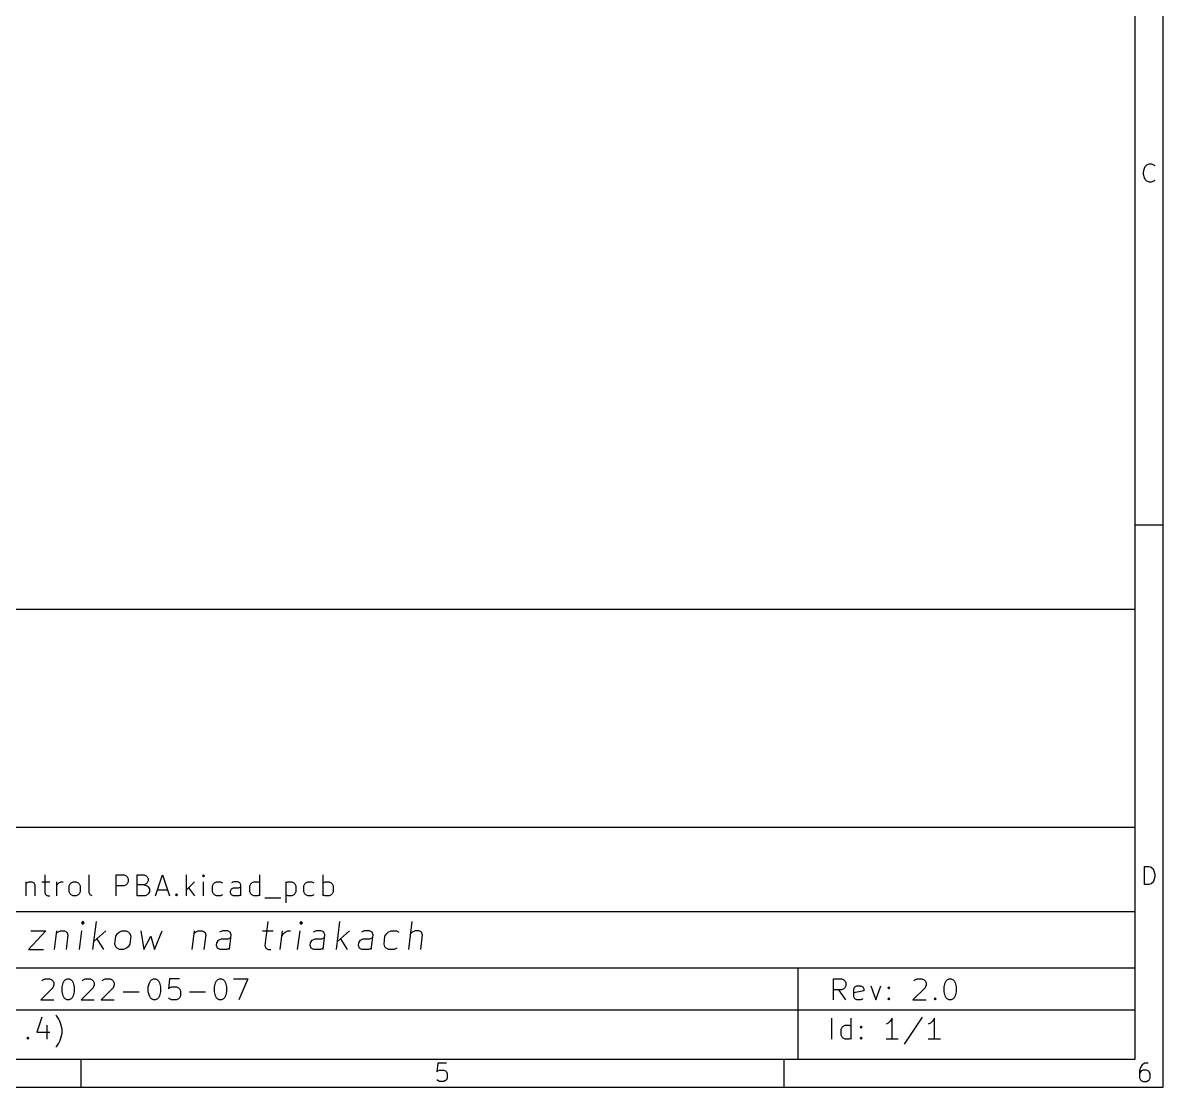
# Model space of a CAD drawing. Extents: x 10 to 287, y -200 to -10.
# Drawn here: x 205.9 to 287, y -200 to -124.2 of the extents above; entities that cross this region are included whole.
import ezdxf

# ---------------------------------------------------------------- set-up
doc = ezdxf.new("R2010")
doc.units = 0
doc.layers.add('BLACK', color=7, linetype='CONTINUOUS')

msp = doc.modelspace()

# ---------------------------------------------------------------- linework, layer by layer
at = {"layer": 'BLACK', "linetype": 'CONTINUOUS'}
for p, q in [((287.002, -200.007), (287.002, -10)), ((285.002, -198.007), (285.002, -12)), ((285.6, -134.845), (285.662, -134.598)), ((285.662, -134.598), (285.724, -134.474)), ((285.724, -134.474), (285.847, -134.35)), ((285.847, -134.35), (286.033, -134.288)), ((286.033, -134.288), (286.157, -134.288)), ((286.157, -134.288), (286.343, -134.35)), ((286.343, -134.35), (286.405, -134.412)), ((285.6, -135.031), (285.6, -134.845)), ((285.662, -135.279), (285.6, -135.031)), ((285.724, -135.402), (285.662, -135.279)), ((285.847, -135.526), (285.724, -135.402)), ((286.405, -135.464), (286.343, -135.526)), ((286.033, -135.588), (285.847, -135.526)), ((286.157, -135.588), (286.033, -135.588)), ((286.343, -135.526), (286.157, -135.588)), ((287.002, -160), (285.002, -160)), ((285.002, -166.007), (177.002, -166.007)), ((285.002, -198.007), (285.002, -166.007)), ((177.002, -181.507), (285.002, -181.507)), ((207.434, -184.886), (207.434, -186.171)), ((210.577, -186.171), (210.577, -184.886)), ((212.506, -186.386), (212.506, -184.886)), ((212.506, -184.886), (213.077, -184.886)), ((213.077, -184.886), (213.22, -184.957)), ((213.22, -184.957), (213.291, -185.029)), ((214.006, -186.386), (214.006, -184.886)), ((214.006, -184.886), (214.506, -184.886)), ((214.506, -184.886), (214.649, -184.957)), ((214.649, -184.957), (214.72, -185.029)), ((215.291, -186.386), (215.791, -184.886)), ((215.791, -184.886), (216.291, -186.386)), ((217.506, -186.386), (217.506, -184.886)), ((218.72, -184.886), (218.649, -184.957)), ((218.649, -184.957), (218.72, -185.029)), ((218.791, -184.957), (218.72, -184.886)), ((218.72, -184.886), (218.72, -185.029)), ((218.72, -185.029), (218.791, -184.957)), ((222.72, -186.386), (222.72, -184.886)), ((227.22, -186.386), (227.22, -184.886)), ((285.662, -185.588), (285.662, -184.288)), ((285.662, -184.288), (285.971, -184.288)), ((285.971, -184.288), (286.157, -184.35)), ((286.157, -184.35), (286.281, -184.474)), ((286.281, -184.474), (286.343, -184.598)), ((286.343, -184.598), (286.405, -184.845)), ((286.405, -184.845), (286.405, -185.031)), ((206.077, -185.386), (206.077, -186.386)), ((206.077, -185.529), (206.149, -185.457)), ((206.149, -185.457), (206.291, -185.386)), ((206.291, -185.386), (206.506, -185.386)), ((206.506, -185.386), (206.649, -185.457)), ((206.649, -185.457), (206.72, -185.6)), ((206.72, -185.6), (206.72, -186.386)), ((207.22, -185.386), (207.791, -185.386)), ((208.291, -186.386), (208.291, -185.386)), ((208.291, -185.671), (208.363, -185.529)), ((208.363, -185.529), (208.434, -185.457)), ((208.434, -185.457), (208.577, -185.386)), ((208.577, -185.386), (208.72, -185.386)), ((209.149, -185.671), (209.22, -185.529)), ((209.149, -186.1), (209.149, -185.671)), ((209.22, -185.529), (209.291, -185.457)), ((209.291, -185.457), (209.434, -185.386)), ((209.434, -185.386), (209.649, -185.386)), ((209.649, -185.386), (209.791, -185.457)), ((209.791, -185.457), (209.863, -185.529)), ((209.863, -185.529), (209.934, -185.671)), ((209.934, -185.671), (209.934, -186.1)), ((213.077, -185.671), (212.506, -185.671)), ((213.22, -185.6), (213.077, -185.671)), ((213.291, -185.529), (213.22, -185.6)), ((213.291, -185.029), (213.363, -185.171)), ((213.363, -185.386), (213.291, -185.529)), ((213.363, -185.171), (213.363, -185.386)), ((214.506, -185.6), (214.006, -185.6)), ((214.649, -185.529), (214.506, -185.6)), ((214.506, -185.6), (214.72, -185.671)), ((214.72, -185.457), (214.649, -185.529)), ((214.72, -185.029), (214.791, -185.171)), ((214.791, -185.314), (214.72, -185.457)), ((214.72, -185.671), (214.791, -185.743)), ((214.791, -185.171), (214.791, -185.314)), ((214.791, -185.743), (214.863, -185.886)), ((218.077, -185.386), (217.506, -185.957)), ((217.649, -185.814), (218.077, -186.386)), ((218.72, -186.386), (218.72, -185.386)), ((219.363, -185.671), (219.434, -185.529)), ((219.363, -186.1), (219.363, -185.671)), ((219.434, -185.529), (219.506, -185.457)), ((219.506, -185.457), (219.649, -185.386)), ((219.649, -185.386), (219.934, -185.386)), ((219.934, -185.386), (220.077, -185.457)), ((220.863, -185.386), (220.72, -185.457)), ((220.72, -185.886), (220.863, -185.814)), ((221.149, -185.386), (220.863, -185.386)), ((220.863, -185.814), (221.22, -185.814)), ((221.291, -185.457), (221.149, -185.386)), ((221.22, -185.814), (221.363, -185.743)), ((221.363, -185.6), (221.291, -185.457)), ((221.363, -186.386), (221.363, -185.6)), ((222.006, -185.671), (222.077, -185.529)), ((222.006, -186.1), (222.006, -185.671)), ((222.077, -185.529), (222.149, -185.457)), ((222.149, -185.457), (222.291, -185.386)), ((222.291, -185.386), (222.577, -185.386)), ((222.577, -185.386), (222.72, -185.457)), ((224.577, -185.386), (224.577, -186.886)), ((224.577, -185.457), (224.72, -185.386)), ((224.72, -185.386), (225.006, -185.386)), ((225.006, -185.386), (225.149, -185.457)), ((225.149, -185.457), (225.22, -185.529)), ((225.22, -185.529), (225.291, -185.671)), ((225.291, -185.671), (225.291, -186.1)), ((225.863, -185.671), (225.934, -185.529)), ((225.863, -186.1), (225.863, -185.671)), ((225.934, -185.529), (226.006, -185.457)), ((226.006, -185.457), (226.149, -185.386)), ((226.149, -185.386), (226.434, -185.386)), ((226.434, -185.386), (226.577, -185.457)), ((227.22, -185.457), (227.363, -185.386)), ((227.363, -185.386), (227.649, -185.386)), ((227.649, -185.386), (227.791, -185.457)), ((227.791, -185.457), (227.863, -185.529)), ((227.863, -185.529), (227.934, -185.671)), ((227.934, -185.671), (227.934, -186.1)), ((285.971, -185.588), (285.662, -185.588)), ((286.157, -185.526), (285.971, -185.588)), ((286.281, -185.402), (286.157, -185.526)), ((286.343, -185.279), (286.281, -185.402)), ((286.405, -185.031), (286.343, -185.279)), ((207.434, -186.171), (207.506, -186.314)), ((207.506, -186.314), (207.649, -186.386)), ((207.649, -186.386), (207.791, -186.386)), ((209.22, -186.243), (209.149, -186.1)), ((209.291, -186.314), (209.22, -186.243)), ((209.434, -186.386), (209.291, -186.314)), ((209.649, -186.386), (209.434, -186.386)), ((209.791, -186.314), (209.649, -186.386)), ((209.863, -186.243), (209.791, -186.314)), ((209.934, -186.1), (209.863, -186.243)), ((210.649, -186.314), (210.577, -186.171)), ((210.791, -186.386), (210.649, -186.314)), ((214.577, -186.386), (214.006, -186.386)), ((214.72, -186.314), (214.577, -186.386)), ((214.791, -186.243), (214.72, -186.314)), ((214.863, -186.1), (214.791, -186.243)), ((214.863, -185.886), (214.863, -186.1)), ((215.434, -185.957), (216.149, -185.957)), ((216.72, -186.314), (216.791, -186.243)), ((216.791, -186.386), (216.72, -186.314)), ((216.791, -186.243), (216.863, -186.314)), ((216.791, -186.243), (216.791, -186.386)), ((216.863, -186.314), (216.791, -186.386)), ((219.434, -186.243), (219.363, -186.1)), ((219.506, -186.314), (219.434, -186.243)), ((219.649, -186.386), (219.506, -186.314)), ((219.934, -186.386), (219.649, -186.386)), ((220.077, -186.314), (219.934, -186.386)), ((220.649, -186.029), (220.72, -185.886)), ((220.649, -186.171), (220.649, -186.029)), ((220.72, -186.314), (220.649, -186.171)), ((220.863, -186.386), (220.72, -186.314)), ((221.22, -186.386), (220.863, -186.386)), ((221.363, -186.314), (221.22, -186.386)), ((222.077, -186.243), (222.006, -186.1)), ((222.149, -186.314), (222.077, -186.243)), ((222.291, -186.386), (222.149, -186.314)), ((222.577, -186.386), (222.291, -186.386)), ((222.72, -186.314), (222.577, -186.386)), ((223.077, -186.529), (224.22, -186.529)), ((224.72, -186.386), (224.577, -186.314)), ((225.006, -186.386), (224.72, -186.386)), ((225.149, -186.314), (225.006, -186.386)), ((225.22, -186.243), (225.149, -186.314)), ((225.291, -186.1), (225.22, -186.243)), ((225.934, -186.243), (225.863, -186.1)), ((226.006, -186.314), (225.934, -186.243)), ((226.149, -186.386), (226.006, -186.314)), ((226.434, -186.386), (226.149, -186.386)), ((226.577, -186.314), (226.434, -186.386)), ((227.363, -186.386), (227.22, -186.314)), ((227.649, -186.386), (227.363, -186.386)), ((227.791, -186.314), (227.649, -186.386)), ((227.863, -186.243), (227.791, -186.314)), ((227.934, -186.1), (227.863, -186.243)), ((177.002, -187.507), (285.002, -187.507)), ((210.143, -188.212), (210.036, -188.307)), ((210.143, -188.212), (210.119, -188.402)), ((210.226, -188.307), (210.143, -188.212)), ((210.846, -190.212), (211.096, -188.212)), ((223.286, -188.212), (223.072, -189.926)), ((225.667, -188.212), (225.56, -188.307)), ((225.667, -188.212), (225.643, -188.402)), ((225.75, -188.307), (225.667, -188.212)), ((228.179, -190.212), (228.429, -188.212)), ((233.322, -190.212), (233.572, -188.212)), ((207.488, -188.879), (206.274, -190.212)), ((206.441, -188.879), (207.488, -188.879)), ((208.25, -188.879), (208.084, -190.212)), ((208.226, -189.069), (208.334, -188.974)), ((208.334, -188.974), (208.536, -188.879)), ((208.536, -188.879), (208.822, -188.879)), ((208.822, -188.879), (209, -188.974)), ((209, -188.974), (209.072, -189.164)), ((209.893, -190.212), (210.06, -188.879)), ((210.036, -188.307), (210.119, -188.402)), ((210.119, -188.402), (210.226, -188.307)), ((211.774, -188.879), (210.917, -189.641)), ((212.607, -189.069), (212.715, -188.974)), ((212.715, -188.974), (212.917, -188.879)), ((212.917, -188.879), (213.203, -188.879)), ((213.203, -188.879), (213.381, -188.974)), ((213.381, -188.974), (213.465, -189.069)), ((214.25, -188.879), (214.465, -190.212)), ((215.226, -190.212), (215.774, -188.879)), ((218.06, -188.879), (217.893, -190.212)), ((218.036, -189.069), (218.143, -188.974)), ((218.143, -188.974), (218.346, -188.879)), ((218.346, -188.879), (218.631, -188.879)), ((218.631, -188.879), (218.81, -188.974)), ((218.81, -188.974), (218.881, -189.164)), ((220.06, -188.879), (219.857, -188.974)), ((220.441, -188.879), (220.06, -188.879)), ((220.619, -188.974), (220.441, -188.879)), ((220.691, -189.164), (220.619, -188.974)), ((222.917, -188.879), (223.679, -188.879)), ((224.179, -190.212), (224.346, -188.879)), ((224.417, -189.069), (224.524, -188.974)), ((224.524, -188.974), (224.726, -188.879)), ((224.726, -188.879), (224.917, -188.879)), ((225.417, -190.212), (225.584, -188.879)), ((225.56, -188.307), (225.643, -188.402)), ((225.643, -188.402), (225.75, -188.307)), ((226.726, -188.879), (226.524, -188.974)), ((227.107, -188.879), (226.726, -188.879)), ((227.286, -188.974), (227.107, -188.879)), ((227.357, -189.164), (227.286, -188.974)), ((229.107, -188.879), (228.25, -189.641)), ((230.155, -188.879), (229.953, -188.974)), ((230.536, -188.879), (230.155, -188.879)), ((230.715, -188.974), (230.536, -188.879)), ((230.786, -189.164), (230.715, -188.974)), ((231.75, -189.069), (231.857, -188.974)), ((231.857, -188.974), (232.06, -188.879)), ((232.06, -188.879), (232.441, -188.879)), ((232.441, -188.879), (232.619, -188.974)), ((233.572, -188.974), (233.465, -189.069)), ((233.774, -188.879), (233.572, -188.974)), ((234.06, -188.879), (233.774, -188.879)), ((234.238, -188.974), (234.06, -188.879)), ((234.31, -189.164), (234.238, -188.974)), ((209.072, -189.164), (208.941, -190.212)), ((211.131, -189.45), (211.607, -190.212)), ((212.417, -189.831), (212.488, -189.26)), ((212.488, -190.021), (212.417, -189.831)), ((212.488, -189.26), (212.607, -189.069)), ((213.465, -189.831), (213.346, -190.021)), ((213.465, -189.069), (213.536, -189.26)), ((213.536, -189.26), (213.465, -189.831)), ((214.465, -190.212), (214.965, -189.26)), ((214.965, -189.26), (215.226, -190.212)), ((218.881, -189.164), (218.75, -190.212)), ((219.643, -189.926), (219.667, -189.736)), ((219.667, -189.736), (219.786, -189.545)), ((219.786, -189.545), (219.988, -189.45)), ((219.988, -189.45), (220.465, -189.45)), ((220.465, -189.45), (220.667, -189.355)), ((220.56, -190.212), (220.691, -189.164)), ((224.298, -189.26), (224.417, -189.069)), ((226.31, -189.926), (226.334, -189.736)), ((226.334, -189.736), (226.453, -189.545)), ((226.453, -189.545), (226.655, -189.45)), ((226.655, -189.45), (227.131, -189.45)), ((227.131, -189.45), (227.334, -189.355)), ((227.226, -190.212), (227.357, -189.164)), ((228.465, -189.45), (228.941, -190.212)), ((229.738, -189.926), (229.762, -189.736)), ((229.762, -189.736), (229.881, -189.545)), ((229.881, -189.545), (230.084, -189.45)), ((230.084, -189.45), (230.56, -189.45)), ((230.56, -189.45), (230.762, -189.355)), ((230.655, -190.212), (230.786, -189.164)), ((231.56, -189.831), (231.631, -189.26)), ((231.631, -190.021), (231.56, -189.831)), ((231.631, -189.26), (231.75, -189.069)), ((234.179, -190.212), (234.31, -189.164)), ((206.274, -190.212), (207.322, -190.212)), ((212.572, -190.117), (212.488, -190.021)), ((212.75, -190.212), (212.572, -190.117)), ((213.036, -190.212), (212.75, -190.212)), ((213.238, -190.117), (213.036, -190.212)), ((213.346, -190.021), (213.238, -190.117)), ((219.715, -190.117), (219.643, -189.926)), ((219.893, -190.212), (219.715, -190.117)), ((220.369, -190.212), (219.893, -190.212)), ((220.572, -190.117), (220.369, -190.212)), ((223.072, -189.926), (223.143, -190.117)), ((223.143, -190.117), (223.322, -190.212)), ((223.322, -190.212), (223.512, -190.212)), ((226.381, -190.117), (226.31, -189.926)), ((226.56, -190.212), (226.381, -190.117)), ((227.036, -190.212), (226.56, -190.212)), ((227.238, -190.117), (227.036, -190.212)), ((229.81, -190.117), (229.738, -189.926)), ((229.988, -190.212), (229.81, -190.117)), ((230.465, -190.212), (229.988, -190.212)), ((230.667, -190.117), (230.465, -190.212)), ((231.715, -190.117), (231.631, -190.021)), ((231.893, -190.212), (231.715, -190.117)), ((232.274, -190.212), (231.893, -190.212)), ((232.476, -190.117), (232.274, -190.212)), ((177.002, -191.507), (285.002, -191.507)), ((207.291, -192.357), (207.434, -192.286)), ((207.434, -192.286), (207.791, -192.286)), ((207.791, -192.286), (207.934, -192.357)), ((208.863, -192.357), (209.006, -192.286)), ((209.006, -192.286), (209.149, -192.286)), ((209.149, -192.286), (209.291, -192.357)), ((210.149, -192.357), (210.291, -192.286)), ((210.291, -192.286), (210.649, -192.286)), ((210.649, -192.286), (210.791, -192.357)), ((211.577, -192.357), (211.72, -192.286)), ((211.72, -192.286), (212.077, -192.286)), ((212.077, -192.286), (212.22, -192.357)), ((215.006, -192.357), (215.149, -192.286)), ((215.149, -192.286), (215.291, -192.286)), ((215.291, -192.286), (215.434, -192.357)), ((216.291, -192.286), (216.22, -193)), ((217.006, -192.286), (216.291, -192.286)), ((219.72, -192.357), (219.863, -192.286)), ((219.863, -192.286), (220.006, -192.286)), ((220.006, -192.286), (220.149, -192.357)), ((220.863, -192.286), (221.863, -192.286)), ((221.863, -192.286), (221.22, -193.786)), ((261.002, -191.507), (261.002, -198.007)), ((263.554, -193.786), (263.554, -192.286)), ((263.554, -192.286), (264.126, -192.286)), ((264.126, -192.286), (264.269, -192.357)), ((269.34, -192.357), (269.483, -192.286)), ((269.483, -192.286), (269.84, -192.286)), ((269.84, -192.286), (269.983, -192.357)), ((271.626, -192.357), (271.769, -192.286)), ((271.769, -192.286), (271.911, -192.286)), ((271.911, -192.286), (272.054, -192.357)), ((208.006, -192.929), (207.149, -193.786)), ((207.22, -192.429), (207.291, -192.357)), ((207.934, -192.357), (208.006, -192.429)), ((208.006, -192.429), (208.077, -192.571)), ((208.077, -192.714), (208.006, -192.929)), ((208.077, -192.571), (208.077, -192.714)), ((208.649, -192.857), (208.72, -192.571)), ((208.649, -193.214), (208.649, -192.857)), ((208.72, -192.571), (208.791, -192.429)), ((208.791, -192.429), (208.863, -192.357)), ((209.291, -192.357), (209.363, -192.429)), ((209.363, -192.429), (209.434, -192.571)), ((209.434, -192.571), (209.506, -192.857)), ((209.506, -192.857), (209.506, -193.214)), ((210.863, -192.929), (210.006, -193.786)), ((210.077, -192.429), (210.149, -192.357)), ((210.791, -192.357), (210.863, -192.429)), ((210.863, -192.429), (210.934, -192.571)), ((210.934, -192.714), (210.863, -192.929)), ((210.934, -192.571), (210.934, -192.714)), ((212.291, -192.929), (211.434, -193.786)), ((211.506, -192.429), (211.577, -192.357)), ((212.22, -192.357), (212.291, -192.429)), ((212.291, -192.429), (212.363, -192.571)), ((212.363, -192.714), (212.291, -192.929)), ((212.363, -192.571), (212.363, -192.714)), ((214.791, -192.857), (214.863, -192.571)), ((214.791, -193.214), (214.791, -192.857)), ((214.863, -192.571), (214.934, -192.429)), ((214.934, -192.429), (215.006, -192.357)), ((215.434, -192.357), (215.506, -192.429)), ((215.506, -192.429), (215.577, -192.571)), ((215.577, -192.571), (215.649, -192.857)), ((215.649, -192.857), (215.649, -193.214)), ((216.22, -193), (216.291, -192.929)), ((216.291, -192.929), (216.434, -192.857)), ((216.434, -192.857), (216.791, -192.857)), ((216.791, -192.857), (216.934, -192.929)), ((216.934, -192.929), (217.006, -193)), ((217.006, -193), (217.077, -193.143)), ((219.506, -192.857), (219.577, -192.571)), ((219.506, -193.214), (219.506, -192.857)), ((219.577, -192.571), (219.649, -192.429)), ((219.649, -192.429), (219.72, -192.357)), ((220.149, -192.357), (220.22, -192.429)), ((220.22, -192.429), (220.291, -192.571)), ((220.291, -192.571), (220.363, -192.857)), ((220.363, -192.857), (220.363, -193.214)), ((264.126, -193.071), (263.554, -193.071)), ((264.411, -193.786), (263.911, -193.071)), ((264.269, -193), (264.126, -193.071)), ((264.269, -192.357), (264.34, -192.429)), ((264.34, -192.929), (264.269, -193)), ((264.34, -192.429), (264.411, -192.571)), ((264.411, -192.786), (264.34, -192.929)), ((264.411, -192.571), (264.411, -192.786)), ((264.983, -193), (265.054, -192.857)), ((264.983, -193.571), (264.983, -193)), ((265.054, -192.857), (265.197, -192.786)), ((265.197, -192.786), (265.483, -192.786)), ((265.483, -192.786), (265.626, -192.857)), ((265.626, -192.857), (265.697, -193)), ((265.697, -193), (265.697, -193.143)), ((266.197, -192.786), (266.554, -193.786)), ((266.554, -193.786), (266.911, -192.786)), ((267.411, -192.929), (267.483, -192.857)), ((267.483, -193), (267.411, -192.929)), ((267.483, -192.857), (267.554, -192.929)), ((267.483, -192.857), (267.483, -193)), ((267.554, -192.929), (267.483, -193)), ((270.054, -192.929), (269.197, -193.786)), ((269.269, -192.429), (269.34, -192.357)), ((269.983, -192.357), (270.054, -192.429)), ((270.054, -192.429), (270.126, -192.571)), ((270.126, -192.714), (270.054, -192.929)), ((270.126, -192.571), (270.126, -192.714)), ((271.411, -192.857), (271.483, -192.571)), ((271.411, -193.214), (271.411, -192.857)), ((271.483, -192.571), (271.554, -192.429)), ((271.554, -192.429), (271.626, -192.357)), ((272.054, -192.357), (272.126, -192.429)), ((272.126, -192.429), (272.197, -192.571)), ((272.197, -192.571), (272.269, -192.857)), ((272.269, -192.857), (272.269, -193.214)), ((207.149, -193.786), (208.077, -193.786)), ((208.72, -193.5), (208.649, -193.214)), ((208.791, -193.643), (208.72, -193.5)), ((208.863, -193.714), (208.791, -193.643)), ((209.006, -193.786), (208.863, -193.714)), ((209.149, -193.786), (209.006, -193.786)), ((209.291, -193.714), (209.149, -193.786)), ((209.363, -193.643), (209.291, -193.714)), ((209.434, -193.5), (209.363, -193.643)), ((209.506, -193.214), (209.434, -193.5)), ((210.006, -193.786), (210.934, -193.786)), ((211.434, -193.786), (212.363, -193.786)), ((213.006, -193.214), (214.149, -193.214)), ((214.863, -193.5), (214.791, -193.214)), ((214.934, -193.643), (214.863, -193.5)), ((215.006, -193.714), (214.934, -193.643)), ((215.149, -193.786), (215.006, -193.714)), ((215.291, -193.786), (215.149, -193.786)), ((215.434, -193.714), (215.291, -193.786)), ((215.506, -193.643), (215.434, -193.714)), ((215.577, -193.5), (215.506, -193.643)), ((215.649, -193.214), (215.577, -193.5)), ((216.291, -193.714), (216.22, -193.643)), ((216.434, -193.786), (216.291, -193.714)), ((216.791, -193.786), (216.434, -193.786)), ((216.934, -193.714), (216.791, -193.786)), ((217.006, -193.643), (216.934, -193.714)), ((217.077, -193.5), (217.006, -193.643)), ((217.077, -193.143), (217.077, -193.5)), ((217.72, -193.214), (218.863, -193.214)), ((219.577, -193.5), (219.506, -193.214)), ((219.649, -193.643), (219.577, -193.5)), ((219.72, -193.714), (219.649, -193.643)), ((219.863, -193.786), (219.72, -193.714)), ((220.006, -193.786), (219.863, -193.786)), ((220.149, -193.714), (220.006, -193.786)), ((220.22, -193.643), (220.149, -193.714)), ((220.291, -193.5), (220.22, -193.643)), ((220.363, -193.214), (220.291, -193.5)), ((265.697, -193.143), (264.983, -193.286)), ((265.054, -193.714), (264.983, -193.571)), ((265.197, -193.786), (265.054, -193.714)), ((265.483, -193.786), (265.197, -193.786)), ((265.626, -193.714), (265.483, -193.786)), ((267.411, -193.714), (267.483, -193.643)), ((267.483, -193.786), (267.411, -193.714)), ((267.483, -193.643), (267.554, -193.714)), ((267.483, -193.643), (267.483, -193.786)), ((267.554, -193.714), (267.483, -193.786)), ((269.197, -193.786), (270.126, -193.786)), ((270.697, -193.714), (270.769, -193.643)), ((270.769, -193.786), (270.697, -193.714)), ((270.769, -193.643), (270.84, -193.714)), ((270.769, -193.643), (270.769, -193.786)), ((270.84, -193.714), (270.769, -193.786)), ((271.483, -193.5), (271.411, -193.214)), ((271.554, -193.643), (271.483, -193.5)), ((271.626, -193.714), (271.554, -193.643)), ((271.769, -193.786), (271.626, -193.714)), ((271.911, -193.786), (271.769, -193.786)), ((272.054, -193.714), (271.911, -193.786)), ((272.126, -193.643), (272.054, -193.714)), ((272.197, -193.5), (272.126, -193.643)), ((272.269, -193.214), (272.197, -193.5)), ((177.002, -194.507), (285.002, -194.507)), ((207.22, -195.014), (206.863, -196.086)), ((208.291, -194.943), (208.22, -194.871)), ((208.434, -195.157), (208.291, -194.943)), ((208.506, -195.3), (208.434, -195.157)), ((208.577, -195.514), (208.506, -195.3)), ((208.649, -195.871), (208.577, -195.514)), ((263.434, -196.586), (263.434, -195.086)), ((264.791, -196.586), (264.791, -195.086)), ((267.434, -195.443), (267.291, -195.514)), ((267.577, -195.3), (267.434, -195.443)), ((267.72, -195.086), (267.577, -195.3)), ((267.72, -196.586), (267.72, -195.086)), ((269.863, -195.014), (268.577, -196.943)), ((270.434, -195.443), (270.291, -195.514)), ((270.577, -195.3), (270.434, -195.443)), ((270.72, -195.086), (270.577, -195.3)), ((270.72, -196.586), (270.72, -195.086)), ((206.863, -196.086), (207.791, -196.086)), ((207.577, -195.586), (207.577, -196.586)), ((208.577, -196.514), (208.649, -196.157)), ((208.649, -196.157), (208.649, -195.871)), ((264.077, -195.871), (264.149, -195.729)), ((264.077, -196.3), (264.077, -195.871)), ((264.149, -196.443), (264.077, -196.3)), ((264.149, -195.729), (264.22, -195.657)), ((264.22, -195.657), (264.363, -195.586)), ((264.363, -195.586), (264.649, -195.586)), ((264.649, -195.586), (264.791, -195.657)), ((265.434, -195.729), (265.506, -195.657)), ((265.506, -195.8), (265.434, -195.729)), ((265.506, -195.657), (265.577, -195.729)), ((265.506, -195.657), (265.506, -195.8)), ((265.577, -195.729), (265.506, -195.8)), ((206.149, -196.514), (206.22, -196.443)), ((206.22, -196.586), (206.149, -196.514)), ((206.22, -196.443), (206.291, -196.514)), ((206.22, -196.443), (206.22, -196.586)), ((206.291, -196.514), (206.22, -196.586)), ((208.22, -197.157), (208.291, -197.086)), ((208.291, -197.086), (208.434, -196.871)), ((208.434, -196.871), (208.506, -196.729)), ((208.506, -196.729), (208.577, -196.514)), ((264.22, -196.514), (264.149, -196.443)), ((264.363, -196.586), (264.22, -196.514)), ((264.649, -196.586), (264.363, -196.586)), ((264.791, -196.514), (264.649, -196.586)), ((265.434, -196.514), (265.506, -196.443)), ((265.506, -196.586), (265.434, -196.514)), ((265.506, -196.443), (265.577, -196.514)), ((265.506, -196.443), (265.506, -196.586)), ((265.577, -196.514), (265.506, -196.586)), ((268.149, -196.586), (267.291, -196.586)), ((271.149, -196.586), (270.291, -196.586)), ((12, -198.007), (285.002, -198.007)), ((177.002, -198.007), (285.002, -198.007)), ((210, -198.007), (210, -200.007)), ((235.385, -198.295), (235.323, -198.914)), ((236.004, -198.295), (235.385, -198.295)), ((235.385, -198.852), (235.508, -198.791)), ((235.508, -198.791), (235.818, -198.791)), ((235.818, -198.791), (235.942, -198.852)), ((260, -198.007), (260, -200.007)), ((285.385, -198.605), (285.323, -198.852)), ((285.508, -198.419), (285.385, -198.605)), ((285.57, -198.791), (285.446, -198.852)), ((285.57, -198.357), (285.508, -198.419)), ((285.694, -198.295), (285.57, -198.357)), ((285.818, -198.791), (285.57, -198.791)), ((285.942, -198.295), (285.694, -198.295)), ((285.942, -198.852), (285.818, -198.791)), ((235.323, -198.914), (235.385, -198.852)), ((235.385, -199.533), (235.323, -199.471)), ((235.508, -199.595), (235.385, -199.533)), ((235.818, -199.595), (235.508, -199.595)), ((235.942, -199.533), (235.818, -199.595)), ((235.942, -198.852), (236.004, -198.914)), ((236.004, -199.471), (235.942, -199.533)), ((236.004, -198.914), (236.065, -199.038)), ((236.065, -199.348), (236.004, -199.471)), ((236.065, -199.038), (236.065, -199.348)), ((285.323, -198.852), (285.323, -199.348)), ((285.385, -198.914), (285.323, -199.038)), ((285.323, -199.348), (285.385, -199.471)), ((285.446, -198.852), (285.385, -198.914)), ((285.385, -199.471), (285.446, -199.533)), ((285.446, -199.533), (285.57, -199.595)), ((285.57, -199.595), (285.818, -199.595)), ((285.818, -199.595), (285.942, -199.533)), ((286.004, -198.914), (285.942, -198.852)), ((285.942, -199.533), (286.004, -199.471)), ((286.065, -199.038), (286.004, -198.914)), ((286.004, -199.471), (286.065, -199.348)), ((286.065, -199.348), (286.065, -199.038)), ((10, -200.007), (287.002, -200.007))]:
    msp.add_line(p, q, dxfattribs=at)

doc.saveas('drawing.dxf')
